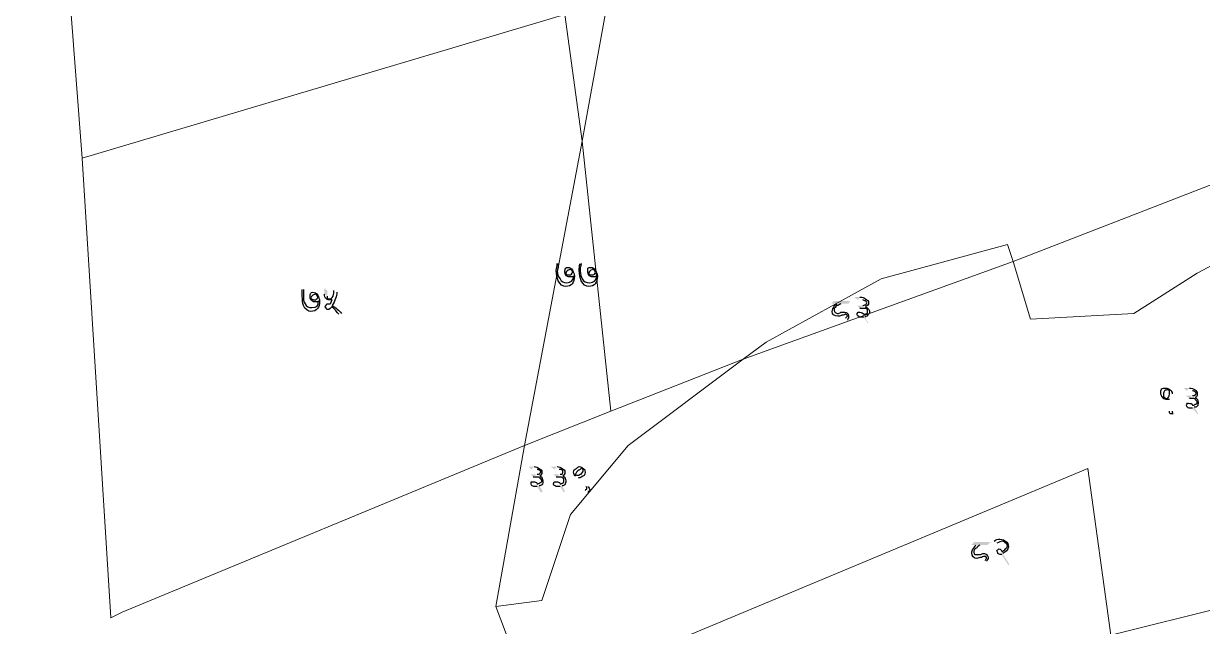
# Model space of a CAD drawing. Header units: inches. Extents: x -9985691 to 3643, y -3270716 to 4788.
# Drawn here: x -4982210 to -4981185, y -3258758 to -3258233 of the extents above; entities that cross this region are included whole.
import ezdxf

# ---------------------------------------------------------------- set-up
doc = ezdxf.new("R2010")
doc.units = ezdxf.units.IN
doc.header["$LTSCALE"] = 2
doc.header["$MEASUREMENT"] = 0
doc.layers.add('PDF_Geometry', color=7, linetype='CONTINUOUS')
doc.layers.add('PDF_Solid Fills', color=7, linetype='CONTINUOUS')

msp = doc.modelspace()

# ---------------------------------------------------------------- hatches: boundary and pattern name
at = {"layer": 'PDF_Solid Fills', "transparency": 33554559}
h = msp.add_hatch(color=256, dxfattribs=at)
h.paths.add_polyline_path([(-4981967.8, -3258464.6), (-4981966.9, -3258464.6)], flags=0)
h.paths.add_polyline_path([(-4981953.6, -3258474.6), (-4981953.6, -3258474.6)], flags=0)
h.paths.add_polyline_path([(-4981940.3, -3258465.5), (-4981937.8, -3258467.1)], flags=0)
h.paths.add_polyline_path([(-4981933.6, -3258485.5), (-4981936.1, -3258486.3)], flags=0)
h.paths.add_polyline_path([(-4981948.6, -3258468.8), (-4981948.6, -3258463.8), (-4981946.1, -3258465.5), (-4981946.1, -3258470.5)], flags=0)
h = msp.add_hatch(color=256, dxfattribs=at)
h.paths.add_polyline_path([(-4981502.8, -3258477.1), (-4981507.8, -3258477.1), (-4981505.3, -3258474.6), (-4981491.1, -3258474.6), (-4981492.8, -3258477.1), (-4981499.4, -3258477.1)], flags=0)
h.paths.add_polyline_path([(-4981493.6, -3258491.3), (-4981495.3, -3258489.6)], flags=0)
h.paths.add_polyline_path([(-4981484.4, -3258473.8), (-4981487.8, -3258471.3), (-4981482.8, -3258471.3)], flags=0)
h.paths.add_polyline_path([(-4981478.6, -3258488.8), (-4981475.3, -3258493.8), (-4981476.1, -3258493.8), (-4981479.4, -3258488.8)], flags=0)
h.paths.add_polyline_path([(-4981482.8, -3258481.3), (-4981485.3, -3258478.8), (-4981480.3, -3258478.8)], flags=0)
h = msp.add_hatch(color=256, dxfattribs=at)
h.paths.add_polyline_path([(-4981211.1, -3258555.5), (-4981211.1, -3258570.5)], flags=0)
h.paths.add_polyline_path([(-4981210.3, -3258572.1), (-4981210.3, -3258573)], flags=0)
h.paths.add_polyline_path([(-4981198.6, -3258553), (-4981201.1, -3258550.5), (-4981196.1, -3258550.5)], flags=0)
h.paths.add_polyline_path([(-4981191.9, -3258567.1), (-4981188.6, -3258573), (-4981189.4, -3258573), (-4981193.6, -3258568)], flags=0)
h.paths.add_polyline_path([(-4981196.1, -3258559.6), (-4981199.4, -3258557.1), (-4981193.6, -3258557.1)], flags=0)
h.paths.add_polyline_path([(-4981171.9, -3258555.5), (-4981171.9, -3258570.5)], flags=0)
h.paths.add_polyline_path([(-4981170.3, -3258572.1), (-4981170.3, -3258573)], flags=0)
h = msp.add_hatch(color=256, dxfattribs=at)
h.paths.add_polyline_path([(-4981768.6, -3258621.3), (-4981771.1, -3258618.8), (-4981766.1, -3258618.8)], flags=0)
h.paths.add_polyline_path([(-4981761.9, -3258635.5), (-4981758.6, -3258640.5), (-4981760.3, -3258641.3), (-4981763.6, -3258636.3)], flags=0)
h.paths.add_polyline_path([(-4981766.9, -3258628), (-4981769.4, -3258625.5), (-4981763.6, -3258625.5)], flags=0)
h.paths.add_polyline_path([(-4981748.6, -3258621.3), (-4981751.9, -3258618.8), (-4981746.1, -3258618.8)], flags=0)
h.paths.add_polyline_path([(-4981741.9, -3258635.5), (-4981739.4, -3258640.5), (-4981740.3, -3258641.3), (-4981743.6, -3258636.3)], flags=0)
h.paths.add_polyline_path([(-4981746.9, -3258628), (-4981749.4, -3258625.5), (-4981743.6, -3258625.5)], flags=0)
h.paths.add_polyline_path([(-4981727.8, -3258628.8), (-4981719.4, -3258636.3)], flags=0)
h.paths.add_polyline_path([(-4981719.4, -3258641.3), (-4981721.9, -3258639.6)], flags=0)
h.paths.add_polyline_path([(-4981721.1, -3258636.3), (-4981730.3, -3258627.1)], flags=0)
h = msp.add_hatch(color=256, dxfattribs=at)
h.paths.add_polyline_path([(-4981381.9, -3258687.1), (-4981386.1, -3258687.1), (-4981383.6, -3258684.6), (-4981369.4, -3258684.6), (-4981371.9, -3258687.1), (-4981378.6, -3258687.1)], flags=0)
h.paths.add_polyline_path([(-4981372.8, -3258701.3), (-4981373.6, -3258700.5)], flags=0)
h.paths.add_polyline_path([(-4981363.6, -3258685.5), (-4981366.1, -3258683.8)], flags=0)
h.paths.add_polyline_path([(-4981358.6, -3258694.6), (-4981352.8, -3258703.8), (-4981353.6, -3258704.6), (-4981359.4, -3258695.5)], flags=0)

# ---------------------------------------------------------------- linework, layer by layer
at = {"layer": 'PDF_Geometry', "lineweight": 9}
for points in [[(-4982184.4, -3258020.5), (-4982159.4, -3258350.5), (-4982134.4, -3258750.5), (-4982124.4, -3258745.5), (-4981774.4, -3258600.5), (-4981799.4, -3258740.5), (-4981769.4, -3258820.5), (-4982084.4, -3258950.5), (-4982069.4, -3259200.5), (-4982084.4, -3259210.5), (-4982229.4, -3259310.5), (-4982304.4, -3259440.5), (-4982309.4, -3259345.5), (-4982309.4, -3259180.5), (-4982339.4, -3258755.5), (-4982359.4, -3258380.5), (-4982379.4, -3258030.5), (-4982464.4, -3257705.5), (-4982254.4, -3257625.5)], [(-4982184.4, -3258020.5), (-4982159.4, -3258350.5), (-4982134.4, -3258750.5), (-4982124.4, -3258745.5), (-4981774.4, -3258600.5), (-4981799.4, -3258740.5), (-4981769.4, -3258820.5), (-4982084.4, -3258950.5), (-4982069.4, -3259200.5), (-4982084.4, -3259210.5), (-4982229.4, -3259310.5), (-4982304.4, -3259440.5), (-4982309.4, -3259345.5), (-4982309.4, -3259180.5), (-4982339.4, -3258755.5), (-4982359.4, -3258380.5), (-4982379.4, -3258030.5), (-4982464.4, -3257705.5), (-4982254.4, -3257625.5)], [(-4981684.4, -3258075.5), (-4981684.4, -3258085.5), (-4981739.4, -3258225.5), (-4982159.4, -3258350.5), (-4982184.4, -3258020.5), (-4981699.4, -3257850.5)], [(-4981684.4, -3258075.5), (-4981684.4, -3258085.5), (-4981739.4, -3258225.5), (-4982159.4, -3258350.5), (-4982184.4, -3258020.5), (-4981699.4, -3257850.5)], [(-4981724.4, -3258335.5), (-4981739.4, -3258225.5), (-4981684.4, -3258085.5), (-4981684.4, -3258090.5), (-4981684.4, -3258115.5)], [(-4981724.4, -3258335.5), (-4981739.4, -3258225.5), (-4981684.4, -3258085.5), (-4981684.4, -3258090.5), (-4981684.4, -3258115.5)], [(-4981724.4, -3258335.5), (-4981774.4, -3258600.5), (-4982124.4, -3258745.5), (-4982134.4, -3258750.5), (-4982159.4, -3258350.5), (-4981739.4, -3258225.5)], [(-4981724.4, -3258335.5), (-4981774.4, -3258600.5), (-4982124.4, -3258745.5), (-4982134.4, -3258750.5), (-4982159.4, -3258350.5), (-4981739.4, -3258225.5)], [(-4980764.4, -3258260.5), (-4980804.4, -3258270.5), (-4980969.4, -3258335.5), (-4981004.4, -3258350.5), (-4981114.4, -3258410.5), (-4981189.4, -3258450.5), (-4981244.4, -3258485.5), (-4981334.4, -3258490.5), (-4981349.4, -3258440.5), (-4981079.4, -3258335.5), (-4980919.4, -3258275.5), (-4980794.4, -3258240.5)], [(-4980764.4, -3258260.5), (-4980804.4, -3258270.5), (-4980969.4, -3258335.5), (-4981004.4, -3258350.5), (-4981114.4, -3258410.5), (-4981189.4, -3258450.5), (-4981244.4, -3258485.5), (-4981334.4, -3258490.5), (-4981349.4, -3258440.5), (-4981079.4, -3258335.5), (-4980919.4, -3258275.5), (-4980794.4, -3258240.5)], [(-4981699.4, -3258570.5), (-4981774.4, -3258600.5), (-4981724.4, -3258335.5)], [(-4981699.4, -3258570.5), (-4981774.4, -3258600.5), (-4981724.4, -3258335.5)], [(-4981349.4, -3258440.5), (-4981584.4, -3258525.5), (-4981564.4, -3258510.5), (-4981464.4, -3258455.5), (-4981354.4, -3258425.5)], [(-4981349.4, -3258440.5), (-4981584.4, -3258525.5), (-4981564.4, -3258510.5), (-4981464.4, -3258455.5), (-4981354.4, -3258425.5)], [(-4981799.4, -3258740.5), (-4981774.4, -3258600.5), (-4981699.4, -3258570.5), (-4981584.4, -3258525.5), (-4981684.4, -3258600.5), (-4981734.4, -3258660.5), (-4981759.4, -3258735.5)], [(-4981799.4, -3258740.5), (-4981774.4, -3258600.5), (-4981699.4, -3258570.5), (-4981584.4, -3258525.5), (-4981684.4, -3258600.5), (-4981734.4, -3258660.5), (-4981759.4, -3258735.5)], [(-4981264.4, -3258765.5), (-4981619.4, -3258865.5), (-4981669.4, -3258890.5), (-4981679.4, -3258785.5), (-4981284.4, -3258620.5)], [(-4981264.4, -3258765.5), (-4981619.4, -3258865.5), (-4981669.4, -3258890.5), (-4981679.4, -3258785.5), (-4981284.4, -3258620.5)], [(-4981249.4, -3258850.5), (-4981264.4, -3258765.5), (-4981164.4, -3258740.5), (-4981174.4, -3258820.5)], [(-4981249.4, -3258850.5), (-4981264.4, -3258765.5), (-4981164.4, -3258740.5), (-4981174.4, -3258820.5)]]:
    msp.add_lwpolyline(points, close=True, dxfattribs=at)
for points in [[(-4980929.4, -3258230.5), (-4980919.4, -3258275.5), (-4981079.4, -3258335.5), (-4981349.4, -3258440.5), (-4981354.4, -3258425.5), (-4981464.4, -3258455.5), (-4981564.4, -3258510.5), (-4981584.4, -3258525.5), (-4981699.4, -3258570.5), (-4981724.4, -3258335.5), (-4981684.4, -3258115.5)], [(-4980929.4, -3258230.5), (-4980919.4, -3258275.5), (-4981079.4, -3258335.5), (-4981349.4, -3258440.5), (-4981354.4, -3258425.5), (-4981464.4, -3258455.5), (-4981564.4, -3258510.5), (-4981584.4, -3258525.5), (-4981699.4, -3258570.5), (-4981724.4, -3258335.5), (-4981684.4, -3258115.5)], [(-4981164.4, -3258740.5), (-4981264.4, -3258765.5), (-4981284.4, -3258620.5), (-4981679.4, -3258785.5), (-4981769.4, -3258820.5), (-4981799.4, -3258740.5), (-4981759.4, -3258735.5), (-4981734.4, -3258660.5), (-4981684.4, -3258600.5), (-4981584.4, -3258525.5), (-4981349.4, -3258440.5), (-4981334.4, -3258490.5), (-4981244.4, -3258485.5), (-4981189.4, -3258450.5), (-4981114.4, -3258410.5)], [(-4981164.4, -3258740.5), (-4981264.4, -3258765.5), (-4981284.4, -3258620.5), (-4981679.4, -3258785.5), (-4981769.4, -3258820.5), (-4981799.4, -3258740.5), (-4981759.4, -3258735.5), (-4981734.4, -3258660.5), (-4981684.4, -3258600.5), (-4981584.4, -3258525.5), (-4981349.4, -3258440.5), (-4981334.4, -3258490.5), (-4981244.4, -3258485.5), (-4981189.4, -3258450.5), (-4981114.4, -3258410.5)]]:
    msp.add_lwpolyline(points, dxfattribs=at)
at = {"layer": 'PDF_Geometry', "lineweight": 25}
for points in [[(-4981746.9, -3258448), (-4981746.9, -3258446.3), (-4981746.1, -3258444.6), (-4981746.1, -3258442.1)], [(-4981745.3, -3258445.5), (-4981745.3, -3258447.1), (-4981746.1, -3258448), (-4981746.1, -3258448.8)], [(-4981745.3, -3258442.1), (-4981745.3, -3258443), (-4981745.3, -3258443.8), (-4981745.3, -3258445.5)], [(-4981738.6, -3258446.3), (-4981738.6, -3258445.5), (-4981737.8, -3258445.5), (-4981736.9, -3258445.5)], [(-4981736.9, -3258445.5), (-4981735.3, -3258445.5), (-4981733.6, -3258446.3), (-4981732.8, -3258448)], [(-4981726.9, -3258448), (-4981726.9, -3258446.3), (-4981726.9, -3258444.6), (-4981726.1, -3258442.1)], [(-4981725.3, -3258442.1), (-4981725.3, -3258443), (-4981725.3, -3258443.8), (-4981726.1, -3258445.5)], [(-4981726.1, -3258445.5), (-4981726.1, -3258447.1), (-4981726.1, -3258448), (-4981726.1, -3258448.8)], [(-4981719.4, -3258446.3), (-4981718.6, -3258445.5), (-4981717.8, -3258445.5), (-4981716.9, -3258445.5)], [(-4981716.9, -3258445.5), (-4981715.3, -3258445.5), (-4981713.6, -3258446.3), (-4981712.8, -3258448)], [(-4981745.3, -3258457.1), (-4981746.1, -3258454.6), (-4981746.9, -3258452.1), (-4981746.9, -3258448)], [(-4981746.1, -3258448.8), (-4981746.1, -3258451.3), (-4981745.3, -3258453.8), (-4981743.6, -3258455.5)], [(-4981743.6, -3258455.5), (-4981742.8, -3258458), (-4981740.3, -3258458.8), (-4981737.8, -3258458.8)], [(-4981739.4, -3258448.8), (-4981739.4, -3258448), (-4981739.4, -3258447.1), (-4981738.6, -3258446.3)], [(-4981738.6, -3258452.1), (-4981739.4, -3258451.3), (-4981739.4, -3258449.6), (-4981739.4, -3258448.8)], [(-4981736.9, -3258448), (-4981737.8, -3258448.8), (-4981738.6, -3258449.6), (-4981738.6, -3258450.5)], [(-4981738.6, -3258450.5), (-4981738.6, -3258451.3), (-4981737.8, -3258452.1), (-4981735.3, -3258452.1)], [(-4981735.3, -3258453.8), (-4981736.9, -3258453.8), (-4981737.8, -3258453), (-4981738.6, -3258452.1)], [(-4981731.1, -3258453), (-4981731.1, -3258458.8), (-4981733.6, -3258462.1), (-4981738.6, -3258462.1)], [(-4981737.8, -3258458.8), (-4981734.4, -3258458.8), (-4981731.9, -3258457.1), (-4981731.9, -3258453)], [(-4981734.4, -3258447.1), (-4981735.3, -3258447.1), (-4981736.1, -3258448), (-4981736.9, -3258448)], [(-4981735.3, -3258452.1), (-4981734.4, -3258452.1), (-4981734.4, -3258452.1), (-4981733.6, -3258451.3)], [(-4981731.9, -3258453), (-4981732.8, -3258453.8), (-4981733.6, -3258453.8), (-4981735.3, -3258453.8)], [(-4981733.6, -3258448), (-4981733.6, -3258448), (-4981734.4, -3258447.1), (-4981734.4, -3258447.1)], [(-4981732.8, -3258449.6), (-4981732.8, -3258448.8), (-4981732.8, -3258448.8), (-4981733.6, -3258448)], [(-4981733.6, -3258451.3), (-4981733.6, -3258450.5), (-4981732.8, -3258450.5), (-4981732.8, -3258449.6)], [(-4981732.8, -3258448), (-4981731.9, -3258449.6), (-4981731.1, -3258451.3), (-4981731.1, -3258453)], [(-4981725.3, -3258457.1), (-4981726.1, -3258454.6), (-4981726.9, -3258452.1), (-4981726.9, -3258448)], [(-4981726.1, -3258448.8), (-4981726.1, -3258451.3), (-4981725.3, -3258453.8), (-4981724.4, -3258455.5)], [(-4981724.4, -3258455.5), (-4981722.8, -3258458), (-4981721.1, -3258458.8), (-4981717.8, -3258458.8)], [(-4981719.4, -3258448.8), (-4981719.4, -3258448), (-4981719.4, -3258447.1), (-4981719.4, -3258446.3)], [(-4981718.6, -3258452.1), (-4981719.4, -3258451.3), (-4981719.4, -3258449.6), (-4981719.4, -3258448.8)], [(-4981716.9, -3258448), (-4981717.8, -3258448.8), (-4981718.6, -3258449.6), (-4981718.6, -3258450.5)], [(-4981718.6, -3258450.5), (-4981718.6, -3258451.3), (-4981717.8, -3258452.1), (-4981715.3, -3258452.1)], [(-4981715.3, -3258453.8), (-4981716.9, -3258453.8), (-4981717.8, -3258453), (-4981718.6, -3258452.1)], [(-4981711.1, -3258453), (-4981711.1, -3258458.8), (-4981713.6, -3258462.1), (-4981718.6, -3258462.1)], [(-4981717.8, -3258458.8), (-4981714.4, -3258458.8), (-4981711.9, -3258457.1), (-4981711.9, -3258453)], [(-4981715.3, -3258447.1), (-4981715.3, -3258447.1), (-4981716.1, -3258448), (-4981716.9, -3258448)], [(-4981713.6, -3258448), (-4981713.6, -3258448), (-4981714.4, -3258447.1), (-4981715.3, -3258447.1)], [(-4981715.3, -3258452.1), (-4981715.3, -3258452.1), (-4981714.4, -3258452.1), (-4981713.6, -3258451.3)], [(-4981711.9, -3258453), (-4981712.8, -3258453.8), (-4981714.4, -3258453.8), (-4981715.3, -3258453.8)], [(-4981712.8, -3258449.6), (-4981712.8, -3258448.8), (-4981713.6, -3258448.8), (-4981713.6, -3258448)], [(-4981713.6, -3258451.3), (-4981713.6, -3258450.5), (-4981712.8, -3258450.5), (-4981712.8, -3258449.6)], [(-4981712.8, -3258448), (-4981711.9, -3258449.6), (-4981711.1, -3258451.3), (-4981711.1, -3258453)], [(-4981967.8, -3258470.5), (-4981967.8, -3258468.8), (-4981967.8, -3258466.3), (-4981967.8, -3258464.6)], [(-4981966.9, -3258464.6), (-4981966.9, -3258464.6), (-4981966.9, -3258466.3), (-4981966.9, -3258467.1)], [(-4981941.1, -3258470.5), (-4981940.3, -3258468.8), (-4981940.3, -3258467.1), (-4981940.3, -3258465.5)], [(-4981738.6, -3258462.1), (-4981741.1, -3258462.1), (-4981743.6, -3258460.5), (-4981745.3, -3258457.1)], [(-4981718.6, -3258462.1), (-4981721.1, -3258462.1), (-4981723.6, -3258460.5), (-4981725.3, -3258457.1)], [(-4981966.9, -3258478.8), (-4981967.8, -3258476.3), (-4981967.8, -3258473.8), (-4981967.8, -3258470.5)], [(-4981966.9, -3258467.1), (-4981966.9, -3258468.8), (-4981966.9, -3258469.6), (-4981966.9, -3258470.5)], [(-4981966.9, -3258470.5), (-4981966.9, -3258473), (-4981966.9, -3258475.5), (-4981965.3, -3258477.1)], [(-4981961.1, -3258470.5), (-4981961.1, -3258469.6), (-4981961.1, -3258468.8), (-4981960.3, -3258468)], [(-4981960.3, -3258473.8), (-4981961.1, -3258473), (-4981961.1, -3258472.1), (-4981961.1, -3258470.5)], [(-4981960.3, -3258468), (-4981960.3, -3258467.1), (-4981959.4, -3258467.1), (-4981958.6, -3258467.1)], [(-4981958.6, -3258469.6), (-4981959.4, -3258470.5), (-4981960.3, -3258471.3), (-4981960.3, -3258472.1)], [(-4981960.3, -3258472.1), (-4981960.3, -3258473), (-4981958.6, -3258473.8), (-4981956.9, -3258473.8)], [(-4981956.9, -3258475.5), (-4981958.6, -3258475.5), (-4981959.4, -3258474.6), (-4981960.3, -3258473.8)], [(-4981952.8, -3258474.6), (-4981952.8, -3258480.5), (-4981955.3, -3258483.8), (-4981960.3, -3258483.8)], [(-4981959.4, -3258480.5), (-4981955.3, -3258480.5), (-4981953.6, -3258478.8), (-4981953.6, -3258474.6)], [(-4981958.6, -3258467.1), (-4981956.9, -3258467.1), (-4981955.3, -3258468), (-4981954.4, -3258469.6)], [(-4981956.1, -3258468.8), (-4981956.9, -3258468.8), (-4981957.8, -3258469.6), (-4981958.6, -3258469.6)], [(-4981956.9, -3258473.8), (-4981956.1, -3258473.8), (-4981956.1, -3258473.8), (-4981955.3, -3258473)], [(-4981953.6, -3258474.6), (-4981954.4, -3258475.5), (-4981955.3, -3258475.5), (-4981956.9, -3258475.5)], [(-4981955.3, -3258469.6), (-4981955.3, -3258469.6), (-4981956.1, -3258468.8), (-4981956.1, -3258468.8)], [(-4981954.4, -3258471.3), (-4981954.4, -3258470.5), (-4981954.4, -3258470.5), (-4981955.3, -3258469.6)], [(-4981955.3, -3258473), (-4981954.4, -3258473), (-4981954.4, -3258472.1), (-4981954.4, -3258471.3)], [(-4981954.4, -3258469.6), (-4981953.6, -3258471.3), (-4981952.8, -3258473), (-4981952.8, -3258474.6)], [(-4981946.9, -3258473), (-4981947.8, -3258472.1), (-4981948.6, -3258470.5), (-4981948.6, -3258468.8)], [(-4981943.6, -3258473.8), (-4981944.4, -3258473.8), (-4981946.1, -3258473.8), (-4981946.9, -3258473)], [(-4981946.1, -3258470.5), (-4981946.1, -3258471.3), (-4981946.1, -3258472.1), (-4981946.1, -3258472.1)], [(-4981946.1, -3258472.1), (-4981945.3, -3258473), (-4981945.3, -3258473), (-4981944.4, -3258473)], [(-4981944.4, -3258473), (-4981942.8, -3258473), (-4981941.9, -3258472.1), (-4981941.1, -3258470.5)], [(-4981943.6, -3258477.1), (-4981942.8, -3258476.3), (-4981942.8, -3258475.5), (-4981941.9, -3258473.8)], [(-4981941.9, -3258473.8), (-4981942.8, -3258473.8), (-4981942.8, -3258473.8), (-4981943.6, -3258473.8)], [(-4981937.8, -3258467.1), (-4981937.8, -3258470.5), (-4981939.4, -3258474.6), (-4981941.9, -3258478.8)], [(-4981482.8, -3258471.3), (-4981480.3, -3258471.3), (-4981479.4, -3258472.1), (-4981477.8, -3258473)], [(-4981477.8, -3258474.6), (-4981478.6, -3258474.6), (-4981479.4, -3258473.8), (-4981480.3, -3258473.8)], [(-4981477.8, -3258473), (-4981476.1, -3258473.8), (-4981475.3, -3258474.6), (-4981475.3, -3258476.3)], [(-4981476.9, -3258476.3), (-4981476.9, -3258475.5), (-4981476.9, -3258475.5), (-4981477.8, -3258474.6)], [(-4981475.3, -3258476.3), (-4981475.3, -3258478), (-4981476.1, -3258478.8), (-4981477.8, -3258479.6)], [(-4981477.8, -3258478), (-4981476.9, -3258477.1), (-4981476.9, -3258477.1), (-4981476.9, -3258476.3)], [(-4981960.3, -3258483.8), (-4981962.8, -3258483.8), (-4981965.3, -3258482.1), (-4981966.9, -3258478.8)], [(-4981965.3, -3258477.1), (-4981964.4, -3258479.6), (-4981961.9, -3258480.5), (-4981959.4, -3258480.5)], [(-4981947.8, -3258479.6), (-4981947.8, -3258479.6), (-4981947.8, -3258478.8), (-4981946.9, -3258478)], [(-4981946.9, -3258481.3), (-4981947.8, -3258481.3), (-4981947.8, -3258480.5), (-4981947.8, -3258479.6)], [(-4981946.9, -3258478), (-4981946.9, -3258477.1), (-4981946.1, -3258477.1), (-4981945.3, -3258477.1)], [(-4981945.3, -3258482.1), (-4981946.1, -3258482.1), (-4981946.9, -3258482.1), (-4981946.9, -3258481.3)], [(-4981945.3, -3258477.1), (-4981944.4, -3258477.1), (-4981943.6, -3258477.1), (-4981943.6, -3258477.1)], [(-4981943.6, -3258481.3), (-4981944.4, -3258482.1), (-4981945.3, -3258482.1), (-4981945.3, -3258482.1)], [(-4981941.9, -3258479.6), (-4981942.8, -3258480.5), (-4981942.8, -3258480.5), (-4981943.6, -3258481.3)], [(-4981941.9, -3258478.8), (-4981938.6, -3258480.5), (-4981936.1, -3258483), (-4981933.6, -3258485.5)], [(-4981938.6, -3258483), (-4981940.3, -3258481.3), (-4981941.1, -3258480.5), (-4981941.9, -3258479.6)], [(-4981936.1, -3258486.3), (-4981936.9, -3258485.5), (-4981937.8, -3258483.8), (-4981938.6, -3258483)], [(-4981506.9, -3258483.8), (-4981506.9, -3258482.1), (-4981506.1, -3258481.3), (-4981505.3, -3258479.6)], [(-4981501.9, -3258488), (-4981505.3, -3258488), (-4981506.9, -3258486.3), (-4981506.9, -3258483.8)], [(-4981505.3, -3258479.6), (-4981505.3, -3258478.8), (-4981504.4, -3258478), (-4981502.8, -3258477.1)], [(-4981502.8, -3258478.8), (-4981504.4, -3258479.6), (-4981504.4, -3258481.3), (-4981505.3, -3258481.3)], [(-4981505.3, -3258481.3), (-4981505.3, -3258482.1), (-4981505.3, -3258482.1), (-4981505.3, -3258483)], [(-4981505.3, -3258483), (-4981505.3, -3258483.8), (-4981504.4, -3258484.6), (-4981504.4, -3258484.6)], [(-4981504.4, -3258484.6), (-4981503.6, -3258485.5), (-4981502.8, -3258485.5), (-4981501.9, -3258485.5)], [(-4981499.4, -3258477.1), (-4981501.1, -3258478), (-4981501.9, -3258478.8), (-4981502.8, -3258478.8)], [(-4981501.9, -3258485.5), (-4981501.1, -3258485.5), (-4981500.3, -3258485.5), (-4981499.4, -3258484.6)], [(-4981499.4, -3258484.6), (-4981497.8, -3258484.6), (-4981496.9, -3258484.6), (-4981496.1, -3258484.6)], [(-4981495.3, -3258486.3), (-4981496.1, -3258486.3), (-4981496.9, -3258487.1), (-4981498.6, -3258487.1)], [(-4981496.1, -3258484.6), (-4981495.3, -3258484.6), (-4981494.4, -3258484.6), (-4981493.6, -3258485.5)], [(-4981493.6, -3258488), (-4981493.6, -3258487.1), (-4981494.4, -3258486.3), (-4981495.3, -3258486.3)], [(-4981493.6, -3258485.5), (-4981492.8, -3258486.3), (-4981492.8, -3258487.1), (-4981492.8, -3258488)], [(-4981485.3, -3258486.3), (-4981485.3, -3258485.5), (-4981485.3, -3258485.5), (-4981484.4, -3258484.6)], [(-4981483.6, -3258488), (-4981484.4, -3258488), (-4981485.3, -3258487.1), (-4981485.3, -3258486.3)], [(-4981484.4, -3258484.6), (-4981483.6, -3258484.6), (-4981483.6, -3258484.6), (-4981482.8, -3258484.6)], [(-4981481.9, -3258481.3), (-4981481.9, -3258481.3), (-4981482.8, -3258481.3), (-4981482.8, -3258481.3)], [(-4981482.8, -3258484.6), (-4981481.1, -3258484.6), (-4981480.3, -3258485.5), (-4981479.4, -3258486.3)], [(-4981480.3, -3258481.3), (-4981480.3, -3258481.3), (-4981481.1, -3258481.3), (-4981481.9, -3258481.3)], [(-4981480.3, -3258478.8), (-4981479.4, -3258478.8), (-4981478.6, -3258478), (-4981477.8, -3258478)], [(-4981476.9, -3258481.3), (-4981477.8, -3258481.3), (-4981478.6, -3258481.3), (-4981480.3, -3258481.3)], [(-4981479.4, -3258486.3), (-4981478.6, -3258486.3), (-4981477.8, -3258486.3), (-4981476.9, -3258485.5)], [(-4981477.8, -3258479.6), (-4981475.3, -3258481.3), (-4981474.4, -3258483), (-4981474.4, -3258484.6)], [(-4981476.1, -3258484.6), (-4981476.1, -3258483), (-4981476.1, -3258482.1), (-4981476.9, -3258481.3)], [(-4981476.9, -3258485.5), (-4981476.1, -3258485.5), (-4981476.1, -3258484.6), (-4981476.1, -3258484.6)], [(-4981474.4, -3258484.6), (-4981474.4, -3258485.5), (-4981475.3, -3258486.3), (-4981476.1, -3258487.1)], [(-4981498.6, -3258487.1), (-4981500.3, -3258488), (-4981501.1, -3258488), (-4981501.9, -3258488)], [(-4981495.3, -3258489.6), (-4981494.4, -3258488.8), (-4981493.6, -3258488), (-4981493.6, -3258488)], [(-4981492.8, -3258489.6), (-4981492.8, -3258489.6), (-4981493.6, -3258490.5), (-4981493.6, -3258491.3)], [(-4981492.8, -3258488), (-4981492.8, -3258488), (-4981492.8, -3258488.8), (-4981492.8, -3258489.6)], [(-4981481.9, -3258488.8), (-4981482.8, -3258488.8), (-4981483.6, -3258488.8), (-4981483.6, -3258488)], [(-4981479.4, -3258488.8), (-4981480.3, -3258488.8), (-4981481.1, -3258488.8), (-4981481.9, -3258488.8)], [(-4981476.1, -3258487.1), (-4981476.1, -3258488), (-4981476.9, -3258488), (-4981478.6, -3258488.8)], [(-4981221.1, -3258554.6), (-4981221.1, -3258553.8), (-4981221.1, -3258552.1), (-4981220.3, -3258551.3)], [(-4981219.4, -3258558.8), (-4981220.3, -3258558), (-4981221.1, -3258556.3), (-4981221.1, -3258554.6)], [(-4981220.3, -3258551.3), (-4981219.4, -3258550.5), (-4981217.8, -3258550.5), (-4981216.9, -3258550.5)], [(-4981215.3, -3258560.5), (-4981216.9, -3258560.5), (-4981217.8, -3258560.5), (-4981219.4, -3258558.8)], [(-4981217.8, -3258553), (-4981218.6, -3258553.8), (-4981218.6, -3258554.6), (-4981218.6, -3258555.5)], [(-4981218.6, -3258555.5), (-4981218.6, -3258556.3), (-4981218.6, -3258557.1), (-4981218.6, -3258558)], [(-4981218.6, -3258558), (-4981217.8, -3258558.8), (-4981216.9, -3258559.6), (-4981216.1, -3258559.6)], [(-4981215.3, -3258552.1), (-4981216.1, -3258552.1), (-4981216.9, -3258552.1), (-4981217.8, -3258553)], [(-4981216.9, -3258550.5), (-4981215.3, -3258550.5), (-4981214.4, -3258551.3), (-4981212.8, -3258552.1)], [(-4981216.1, -3258559.6), (-4981214.4, -3258559.6), (-4981213.6, -3258558), (-4981213.6, -3258555.5)], [(-4981213.6, -3258553), (-4981214.4, -3258552.1), (-4981214.4, -3258552.1), (-4981215.3, -3258552.1)], [(-4981213.6, -3258555.5), (-4981213.6, -3258554.6), (-4981213.6, -3258553.8), (-4981213.6, -3258553)], [(-4981212.8, -3258552.1), (-4981211.9, -3258553), (-4981211.1, -3258553.8), (-4981211.1, -3258555.5)], [(-4981196.1, -3258550.5), (-4981194.4, -3258550.5), (-4981192.8, -3258551.3), (-4981191.1, -3258552.1)], [(-4981191.1, -3258553.8), (-4981191.9, -3258553), (-4981192.8, -3258553), (-4981193.6, -3258553)], [(-4981193.6, -3258557.1), (-4981192.8, -3258557.1), (-4981191.9, -3258557.1), (-4981191.9, -3258557.1)], [(-4981191.9, -3258557.1), (-4981191.1, -3258556.3), (-4981190.3, -3258555.5), (-4981190.3, -3258555.5)], [(-4981191.1, -3258552.1), (-4981190.3, -3258553), (-4981189.4, -3258553.8), (-4981189.4, -3258555.5)], [(-4981190.3, -3258555.5), (-4981190.3, -3258554.6), (-4981191.1, -3258553.8), (-4981191.1, -3258553.8)], [(-4981189.4, -3258555.5), (-4981189.4, -3258557.1), (-4981189.4, -3258558), (-4981191.1, -3258558.8)], [(-4981191.1, -3258558.8), (-4981189.4, -3258559.6), (-4981188.6, -3258561.3), (-4981188.6, -3258563)], [(-4981213.6, -3258560.5), (-4981214.4, -3258560.5), (-4981214.4, -3258560.5), (-4981215.3, -3258560.5)], [(-4981198.6, -3258565.5), (-4981198.6, -3258564.6), (-4981198.6, -3258564.6), (-4981197.8, -3258563.8)], [(-4981197.8, -3258567.1), (-4981198.6, -3258567.1), (-4981198.6, -3258566.3), (-4981198.6, -3258565.5)], [(-4981197.8, -3258563.8), (-4981197.8, -3258563.8), (-4981196.9, -3258563.8), (-4981196.9, -3258563.8)], [(-4981195.3, -3258568), (-4981196.1, -3258568), (-4981196.9, -3258568), (-4981197.8, -3258567.1)], [(-4981196.9, -3258563.8), (-4981195.3, -3258563.8), (-4981193.6, -3258563.8), (-4981193.6, -3258565.5)], [(-4981195.3, -3258559.6), (-4981196.1, -3258559.6), (-4981196.1, -3258559.6), (-4981196.1, -3258559.6)], [(-4981193.6, -3258559.6), (-4981194.4, -3258559.6), (-4981194.4, -3258559.6), (-4981195.3, -3258559.6)], [(-4981193.6, -3258568), (-4981193.6, -3258568), (-4981194.4, -3258568), (-4981195.3, -3258568)], [(-4981191.1, -3258560.5), (-4981191.1, -3258559.6), (-4981192.8, -3258559.6), (-4981193.6, -3258559.6)], [(-4981193.6, -3258565.5), (-4981192.8, -3258565.5), (-4981191.9, -3258565.5), (-4981191.1, -3258564.6)], [(-4981189.4, -3258566.3), (-4981190.3, -3258567.1), (-4981191.1, -3258567.1), (-4981191.9, -3258567.1)], [(-4981189.4, -3258563), (-4981189.4, -3258562.1), (-4981190.3, -3258561.3), (-4981191.1, -3258560.5)], [(-4981191.1, -3258564.6), (-4981190.3, -3258564.6), (-4981189.4, -3258563.8), (-4981189.4, -3258563)], [(-4981188.6, -3258563), (-4981188.6, -3258564.6), (-4981188.6, -3258565.5), (-4981189.4, -3258566.3)], [(-4981212.8, -3258573), (-4981213.6, -3258572.1), (-4981213.6, -3258571.3), (-4981213.6, -3258570.5)], [(-4981210.3, -3258573), (-4981211.9, -3258573), (-4981212.8, -3258573), (-4981212.8, -3258573)], [(-4981211.1, -3258570.5), (-4981211.1, -3258570.5), (-4981211.1, -3258571.3), (-4981211.1, -3258571.3)], [(-4981211.1, -3258571.3), (-4981211.1, -3258572.1), (-4981211.1, -3258572.1), (-4981210.3, -3258572.1)], [(-4981766.1, -3258618.8), (-4981764.4, -3258618.8), (-4981762.8, -3258619.6), (-4981761.9, -3258620.5)], [(-4981746.1, -3258618.8), (-4981744.4, -3258618.8), (-4981742.8, -3258619.6), (-4981741.9, -3258620.5)], [(-4981729.4, -3258620.5), (-4981728.6, -3258619.6), (-4981727.8, -3258618.8), (-4981726.9, -3258618.8)], [(-4981726.9, -3258618.8), (-4981725.3, -3258618.8), (-4981724.4, -3258619.6), (-4981723.6, -3258620.5)], [(-4981765.3, -3258628), (-4981766.1, -3258628), (-4981766.1, -3258628), (-4981766.9, -3258628)], [(-4981764.4, -3258628), (-4981764.4, -3258628), (-4981765.3, -3258628), (-4981765.3, -3258628)], [(-4981761.1, -3258628.8), (-4981761.9, -3258628), (-4981762.8, -3258628), (-4981764.4, -3258628)], [(-4981761.9, -3258622.1), (-4981761.9, -3258621.3), (-4981762.8, -3258621.3), (-4981763.6, -3258621.3)], [(-4981763.6, -3258625.5), (-4981762.8, -3258625.5), (-4981762.8, -3258625.5), (-4981761.9, -3258625.5)], [(-4981761.9, -3258620.5), (-4981760.3, -3258621.3), (-4981759.4, -3258622.1), (-4981759.4, -3258623.8)], [(-4981760.3, -3258623.8), (-4981760.3, -3258623), (-4981761.1, -3258622.1), (-4981761.9, -3258622.1)], [(-4981761.9, -3258625.5), (-4981761.1, -3258624.6), (-4981760.3, -3258623.8), (-4981760.3, -3258623.8)], [(-4981759.4, -3258623.8), (-4981759.4, -3258625.5), (-4981760.3, -3258626.3), (-4981761.1, -3258627.1)], [(-4981761.1, -3258627.1), (-4981759.4, -3258628), (-4981758.6, -3258629.6), (-4981758.6, -3258631.3)], [(-4981759.4, -3258631.3), (-4981759.4, -3258630.5), (-4981760.3, -3258628.8), (-4981761.1, -3258628.8)], [(-4981745.3, -3258628), (-4981746.1, -3258628), (-4981746.9, -3258628), (-4981746.9, -3258628)], [(-4981744.4, -3258628), (-4981744.4, -3258628), (-4981745.3, -3258628), (-4981745.3, -3258628)], [(-4981741.9, -3258622.1), (-4981741.9, -3258621.3), (-4981742.8, -3258621.3), (-4981744.4, -3258621.3)], [(-4981741.1, -3258628.8), (-4981741.9, -3258628), (-4981742.8, -3258628), (-4981744.4, -3258628)], [(-4981743.6, -3258625.5), (-4981743.6, -3258625.5), (-4981742.8, -3258625.5), (-4981741.9, -3258625.5)], [(-4981741.9, -3258620.5), (-4981740.3, -3258621.3), (-4981739.4, -3258622.1), (-4981739.4, -3258623.8)], [(-4981741.1, -3258623.8), (-4981741.1, -3258623), (-4981741.1, -3258622.1), (-4981741.9, -3258622.1)], [(-4981741.9, -3258625.5), (-4981741.1, -3258624.6), (-4981741.1, -3258623.8), (-4981741.1, -3258623.8)], [(-4981739.4, -3258623.8), (-4981739.4, -3258625.5), (-4981740.3, -3258626.3), (-4981741.1, -3258627.1)], [(-4981741.1, -3258627.1), (-4981739.4, -3258628), (-4981738.6, -3258629.6), (-4981738.6, -3258631.3)], [(-4981740.3, -3258631.3), (-4981740.3, -3258630.5), (-4981740.3, -3258628.8), (-4981741.1, -3258628.8)], [(-4981731.9, -3258623.8), (-4981731.9, -3258622.1), (-4981731.1, -3258621.3), (-4981729.4, -3258620.5)], [(-4981730.3, -3258627.1), (-4981731.1, -3258626.3), (-4981731.9, -3258625.5), (-4981731.9, -3258623.8)], [(-4981729.4, -3258623.8), (-4981729.4, -3258624.6), (-4981730.3, -3258625.5), (-4981730.3, -3258625.5)], [(-4981730.3, -3258625.5), (-4981730.3, -3258625.5), (-4981730.3, -3258626.3), (-4981729.4, -3258626.3)], [(-4981726.1, -3258621.3), (-4981727.8, -3258622.1), (-4981728.6, -3258623), (-4981729.4, -3258623.8)], [(-4981729.4, -3258626.3), (-4981729.4, -3258626.3), (-4981729.4, -3258626.3), (-4981728.6, -3258626.3)], [(-4981728.6, -3258626.3), (-4981727.8, -3258626.3), (-4981727.8, -3258626.3), (-4981726.9, -3258626.3)], [(-4981725.3, -3258628), (-4981726.1, -3258628.8), (-4981726.9, -3258628.8), (-4981727.8, -3258628.8)], [(-4981726.9, -3258626.3), (-4981726.1, -3258625.5), (-4981726.1, -3258625.5), (-4981725.3, -3258625.5)], [(-4981724.4, -3258620.5), (-4981725.3, -3258620.5), (-4981726.1, -3258621.3), (-4981726.1, -3258621.3)], [(-4981725.3, -3258625.5), (-4981723.6, -3258623.8), (-4981723.6, -3258623), (-4981723.6, -3258622.1)], [(-4981721.9, -3258623.8), (-4981721.9, -3258626.3), (-4981722.8, -3258627.1), (-4981725.3, -3258628)], [(-4981723.6, -3258622.1), (-4981723.6, -3258621.3), (-4981723.6, -3258620.5), (-4981724.4, -3258620.5)], [(-4981723.6, -3258620.5), (-4981721.9, -3258621.3), (-4981721.9, -3258622.1), (-4981721.9, -3258623.8)], [(-4981768.6, -3258633.8), (-4981768.6, -3258633), (-4981768.6, -3258633), (-4981768.6, -3258632.1)], [(-4981768.6, -3258632.1), (-4981767.8, -3258632.1), (-4981767.8, -3258632.1), (-4981766.9, -3258632.1)], [(-4981767.8, -3258635.5), (-4981768.6, -3258635.5), (-4981768.6, -3258634.6), (-4981768.6, -3258633.8)], [(-4981765.3, -3258636.3), (-4981766.1, -3258636.3), (-4981766.9, -3258636.3), (-4981767.8, -3258635.5)], [(-4981766.9, -3258632.1), (-4981765.3, -3258632.1), (-4981764.4, -3258632.1), (-4981763.6, -3258633.8)], [(-4981763.6, -3258636.3), (-4981764.4, -3258636.3), (-4981764.4, -3258636.3), (-4981765.3, -3258636.3)], [(-4981763.6, -3258633.8), (-4981762.8, -3258633.8), (-4981761.9, -3258633.8), (-4981761.1, -3258633)], [(-4981759.4, -3258634.6), (-4981760.3, -3258635.5), (-4981761.1, -3258635.5), (-4981761.9, -3258635.5)], [(-4981761.1, -3258633), (-4981760.3, -3258633), (-4981759.4, -3258632.1), (-4981759.4, -3258631.3)], [(-4981758.6, -3258631.3), (-4981758.6, -3258633), (-4981758.6, -3258633.8), (-4981759.4, -3258634.6)], [(-4981749.4, -3258633.8), (-4981749.4, -3258633), (-4981748.6, -3258633), (-4981748.6, -3258632.1)], [(-4981747.8, -3258635.5), (-4981748.6, -3258635.5), (-4981749.4, -3258634.6), (-4981749.4, -3258633.8)], [(-4981748.6, -3258632.1), (-4981747.8, -3258632.1), (-4981747.8, -3258632.1), (-4981746.9, -3258632.1)], [(-4981746.1, -3258636.3), (-4981746.9, -3258636.3), (-4981746.9, -3258636.3), (-4981747.8, -3258635.5)], [(-4981746.9, -3258632.1), (-4981745.3, -3258632.1), (-4981744.4, -3258632.1), (-4981743.6, -3258633.8)], [(-4981743.6, -3258636.3), (-4981744.4, -3258636.3), (-4981745.3, -3258636.3), (-4981746.1, -3258636.3)], [(-4981743.6, -3258633.8), (-4981742.8, -3258633.8), (-4981741.9, -3258633.8), (-4981741.1, -3258633)], [(-4981739.4, -3258634.6), (-4981740.3, -3258635.5), (-4981741.1, -3258635.5), (-4981741.9, -3258635.5)], [(-4981741.1, -3258633), (-4981740.3, -3258633), (-4981740.3, -3258632.1), (-4981740.3, -3258631.3)], [(-4981738.6, -3258631.3), (-4981738.6, -3258633), (-4981739.4, -3258633.8), (-4981739.4, -3258634.6)], [(-4981721.9, -3258639.6), (-4981721.9, -3258639.6), (-4981721.1, -3258639.6), (-4981721.1, -3258638.8)], [(-4981720.3, -3258638), (-4981720.3, -3258637.1), (-4981720.3, -3258637.1), (-4981721.1, -3258636.3)], [(-4981721.1, -3258638.8), (-4981720.3, -3258638.8), (-4981720.3, -3258638), (-4981720.3, -3258638)], [(-4981719.4, -3258636.3), (-4981718.6, -3258637.1), (-4981717.8, -3258638), (-4981717.8, -3258638.8)], [(-4981717.8, -3258638.8), (-4981717.8, -3258639.6), (-4981718.6, -3258640.5), (-4981719.4, -3258641.3)], [(-4981385.3, -3258693.8), (-4981385.3, -3258693), (-4981385.3, -3258691.3), (-4981384.4, -3258690.5)], [(-4981384.4, -3258690.5), (-4981383.6, -3258689.6), (-4981382.8, -3258688.8), (-4981381.9, -3258687.1)], [(-4981381.1, -3258689.6), (-4981382.8, -3258690.5), (-4981383.6, -3258691.3), (-4981383.6, -3258692.1)], [(-4981383.6, -3258692.1), (-4981383.6, -3258692.1), (-4981383.6, -3258693), (-4981383.6, -3258693)], [(-4981378.6, -3258687.1), (-4981379.4, -3258688), (-4981381.1, -3258688.8), (-4981381.1, -3258689.6)], [(-4981366.1, -3258683.8), (-4981364.4, -3258682.1), (-4981362.8, -3258682.1), (-4981361.1, -3258682.1)], [(-4981358.6, -3258683.8), (-4981360.3, -3258683.8), (-4981361.9, -3258684.6), (-4981363.6, -3258685.5)], [(-4981363.6, -3258692.1), (-4981363.6, -3258692.1), (-4981363.6, -3258691.3), (-4981362.8, -3258691.3)], [(-4981362.8, -3258694.6), (-4981362.8, -3258693.8), (-4981363.6, -3258693), (-4981363.6, -3258692.1)], [(-4981362.8, -3258691.3), (-4981362.8, -3258690.5), (-4981361.9, -3258690.5), (-4981361.9, -3258690.5)], [(-4981361.9, -3258690.5), (-4981361.1, -3258690.5), (-4981360.3, -3258690.5), (-4981360.3, -3258691.3)], [(-4981361.1, -3258682.1), (-4981358.6, -3258682.1), (-4981356.9, -3258683), (-4981356.1, -3258683.8)], [(-4981360.3, -3258691.3), (-4981359.4, -3258691.3), (-4981359.4, -3258692.1), (-4981359.4, -3258693)], [(-4981359.4, -3258693), (-4981357.8, -3258692.1), (-4981356.9, -3258692.1), (-4981356.1, -3258690.5)], [(-4981356.1, -3258685.5), (-4981356.9, -3258684.6), (-4981357.8, -3258683.8), (-4981358.6, -3258683.8)], [(-4981355.3, -3258692.1), (-4981356.1, -3258693), (-4981356.9, -3258693.8), (-4981358.6, -3258694.6)], [(-4981356.1, -3258683.8), (-4981354.4, -3258684.6), (-4981353.6, -3258686.3), (-4981353.6, -3258688.8)], [(-4981354.4, -3258688), (-4981354.4, -3258686.3), (-4981355.3, -3258685.5), (-4981356.1, -3258685.5)], [(-4981356.1, -3258690.5), (-4981355.3, -3258689.6), (-4981354.4, -3258688.8), (-4981354.4, -3258688)], [(-4981353.6, -3258688.8), (-4981353.6, -3258689.6), (-4981354.4, -3258691.3), (-4981355.3, -3258692.1)], [(-4981381.1, -3258698.8), (-4981383.6, -3258698.8), (-4981385.3, -3258697.1), (-4981385.3, -3258693.8)], [(-4981383.6, -3258693), (-4981383.6, -3258693.8), (-4981383.6, -3258694.6), (-4981382.8, -3258695.5)], [(-4981382.8, -3258695.5), (-4981382.8, -3258695.5), (-4981381.9, -3258695.5), (-4981380.3, -3258695.5)], [(-4981376.9, -3258698), (-4981378.6, -3258698), (-4981380.3, -3258698.8), (-4981381.1, -3258698.8)], [(-4981380.3, -3258695.5), (-4981380.3, -3258695.5), (-4981379.4, -3258695.5), (-4981377.8, -3258695.5)], [(-4981377.8, -3258695.5), (-4981376.9, -3258694.6), (-4981376.1, -3258694.6), (-4981375.3, -3258694.6)], [(-4981374.4, -3258697.1), (-4981374.4, -3258697.1), (-4981376.1, -3258697.1), (-4981376.9, -3258698)], [(-4981375.3, -3258694.6), (-4981374.4, -3258694.6), (-4981372.8, -3258694.6), (-4981372.8, -3258695.5)], [(-4981372.8, -3258698), (-4981372.8, -3258697.1), (-4981373.6, -3258697.1), (-4981374.4, -3258697.1)], [(-4981373.6, -3258700.5), (-4981372.8, -3258699.6), (-4981372.8, -3258698.8), (-4981372.8, -3258698)], [(-4981372.8, -3258695.5), (-4981371.9, -3258696.3), (-4981371.1, -3258697.1), (-4981371.1, -3258698)], [(-4981371.9, -3258699.6), (-4981371.9, -3258700.5), (-4981371.9, -3258700.5), (-4981372.8, -3258701.3)], [(-4981371.1, -3258698), (-4981371.1, -3258698.8), (-4981371.1, -3258698.8), (-4981371.9, -3258699.6)], [(-4981360.3, -3258695.5), (-4981361.1, -3258695.5), (-4981361.9, -3258694.6), (-4981362.8, -3258694.6)], [(-4981359.4, -3258695.5), (-4981359.4, -3258695.5), (-4981359.4, -3258695.5), (-4981360.3, -3258695.5)]]:
    msp.add_open_spline(points, degree=3, dxfattribs=at)

doc.saveas('drawing.dxf')
